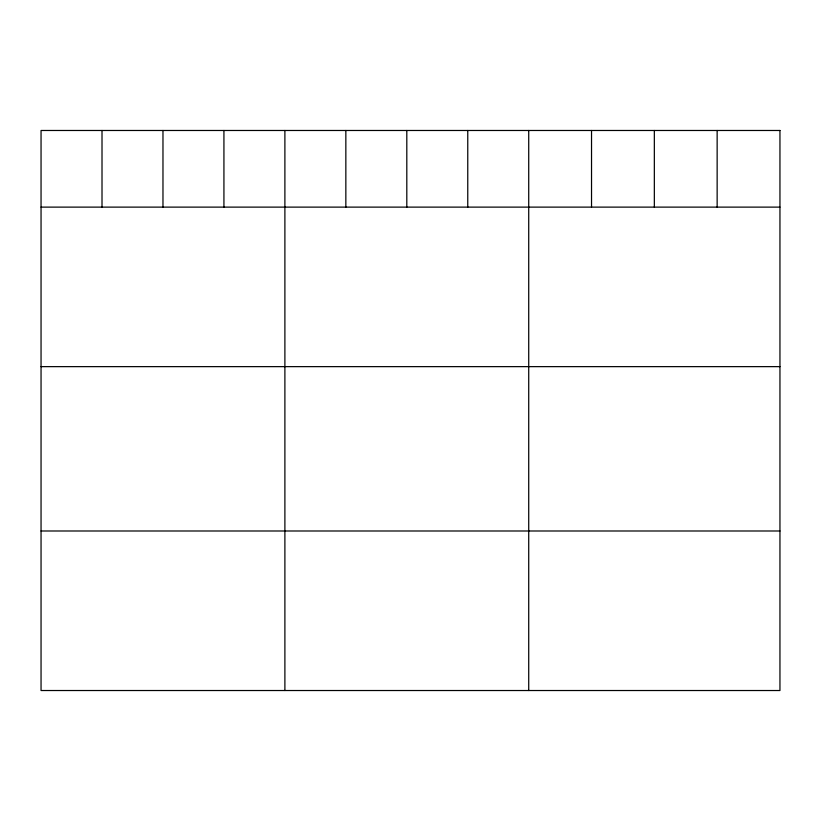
<?xml version="1.0" encoding="UTF-8"?>
<svg xmlns="http://www.w3.org/2000/svg" width="821" height="821" viewBox="0 0 821 821"><rect width="100%" height="100%" fill="white"/><g stroke="black" fill="none" stroke-linecap="round" stroke-linejoin="round"><path stroke-width="1.23" d="M41.05 207.118L779.95 207.118M41.05 366.638L779.95 366.638M41.05 530.992L779.95 530.992M717.144 130.477L717.144 207.118M654.337 130.477L654.337 207.118M591.531 130.477L591.531 207.118M528.724 130.477L528.724 690.523M467.765 130.477L467.765 207.118M406.805 130.477L406.805 207.118M345.846 130.477L345.846 207.118M284.887 130.477L284.887 690.523M223.928 130.477L223.928 207.118M162.969 130.477L162.969 207.118M102.009 130.477L102.009 207.118M779.95 130.477L41.05 130.477L41.05 690.523L779.95 690.523L779.95 130.477"/></g></svg>
